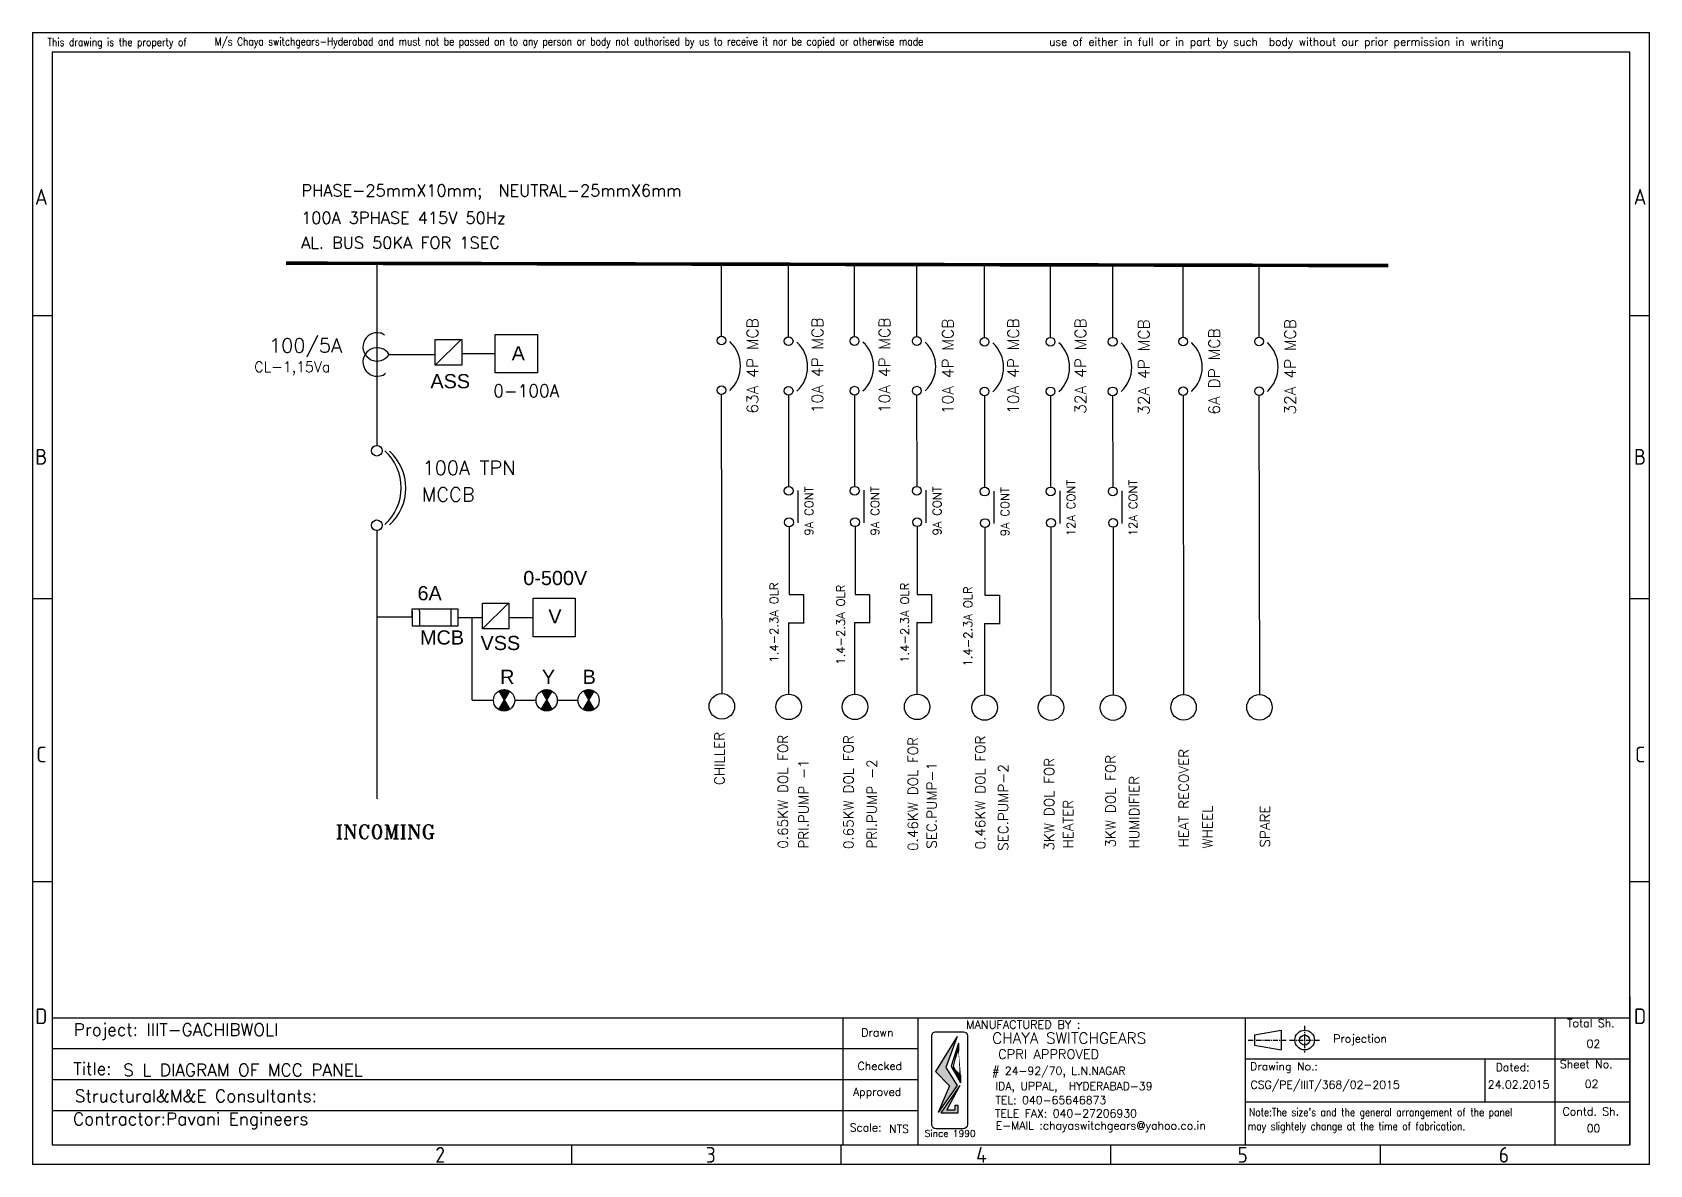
# Model space of a CAD drawing. Header units: inches. Extents: x 11 to 804, y 15 to 289.
# Drawn here: x 412.4 to 803.7, y 15 to 288.9 of the extents above; entities that cross this region are included whole.
import ezdxf
from ezdxf.enums import TextEntityAlignment as Align

# ---------------------------------------------------------------- set-up
doc = ezdxf.new("R2010")
doc.units = ezdxf.units.IN
doc.header["$MEASUREMENT"] = 0
doc.linetypes.add('CENTER', pattern=[2, 1.25, -0.25, 0.25, -0.25])
for name, color, linetype in [('FRAME050', 6, 'Continuous'), ('FRAME070', 5, 'Continuous'), ('TXT', 6, 'Continuous')]:
    doc.layers.add(name, color=color, linetype=linetype)
doc.styles.add('1', font='simplex.shx')
doc.styles.add('COMPLEX', font='complex.shx', dxfattribs={"height": 2})
doc.styles.add('ISOCP', font='isocp.shx')
doc.styles.add('Roman', font='romans')
doc.styles.add('ROMANS', font='ROMANS.shx', dxfattribs={"width": 0.75})
doc.styles.add('SIMPLEX', font='simplex.shx', dxfattribs={"height": 2})
doc.styles.get("Standard").update_dxf_attribs({"font": 'arial.ttf'})
doc.styles.add('STYLE2', font='Romant.shx')
doc.styles.add('STYLE3', font='Simplex.shx')

msp = doc.modelspace()

# ---------------------------------------------------------------- hatches: boundary and pattern name
at = {"linetype": 'Continuous', "ltscale": 4}
h = msp.add_hatch(dxfattribs=at)
h.set_pattern_fill('ANSI37', color=256, scale=1.716205740083413, angle=90, style=0)
h.set_pattern_definition([(135, (2189.095361951618, -2544.348664485059), (-0.1516925895905323, -0.1516925895905323), []), (225, (2189.095361951618, -2544.348664485059), (0.1516925895905323, -0.1516925895905323), [])])
h.paths.add_polyline_path([(525.3277785649216, 129.5519319686116), (526.5803603591075, 127.407225349247), (527.8538887531276, 129.5367172115582, 0.2621878999665696)])
h = msp.add_hatch(dxfattribs=at)
h.set_pattern_fill('ANSI37', color=256, scale=1.716205740083413, angle=90, style=0)
h.set_pattern_definition([(135, (2199.392596392117, -2544.348664485059), (-0.1516925895905323, -0.1516925895905323), []), (225, (2199.392596392117, -2544.348664485059), (0.1516925895905323, -0.1516925895905323), [])])
h.paths.add_polyline_path([(535.6250130054241, 129.5519319686116), (536.87759479961, 127.407225349247), (538.1511231936283, 129.5367172115582, 0.2621878999665696)])
h = msp.add_hatch(dxfattribs=at)
h.set_pattern_fill('ANSI37', color=256, scale=1.716205740083413, angle=90, style=0)
h.set_pattern_definition([(135, (2209.527306392217, -2544.348664485059), (-0.1516925895905323, -0.1516925895905323), []), (225, (2209.527306392217, -2544.348664485059), (0.1516925895905323, -0.1516925895905323), [])])
h.paths.add_polyline_path([(545.7597230055208, 129.5519319686116), (547.0123047997067, 127.407225349247), (548.2858331937268, 129.5367172115582, 0.2621878999665696)])
at = {"ltscale": 4}
h = msp.add_hatch(dxfattribs=at)
h.set_pattern_fill('ANSI31', color=256, scale=1.716205740083413, style=0)
h.set_pattern_definition([(45, (2189.095361951618, -2544.348664485059), (-0.1516925895905323, 0.1516925895905323), [])])
h.paths.add_polyline_path([(525.2118422040976, 125.1188992403047, 0.2847111708002214), (527.9237255338239, 125.1070768113948), (526.5803603591094, 127.4072253492479)])
h = msp.add_hatch(dxfattribs=at)
h.set_pattern_fill('ANSI31', color=256, scale=1.716205740083413, style=0)
h.set_pattern_definition([(45, (2199.392596392117, -2544.348664485059), (-0.1516925895905323, 0.1516925895905323), [])])
h.paths.add_polyline_path([(535.5090766445983, 125.1188992403047, 0.2847111708002214), (538.2209599743246, 125.1070768113948), (536.87759479961, 127.4072253492479)])
h = msp.add_hatch(dxfattribs=at)
h.set_pattern_fill('ANSI31', color=256, scale=1.716205740083413, style=0)
h.set_pattern_definition([(45, (2209.527306392217, -2544.348664485059), (-0.1516925895905323, 0.1516925895905323), [])])
h.paths.add_polyline_path([(545.6437866446968, 125.1188992403047, 0.2847111708002214), (548.3556699744213, 125.1070768113948), (547.0123047997067, 127.4072253492479)])
for points in [[(634.3176036342461, 34.01719782861028), (631.6211519834737, 27.54387387770248), (636.2206315602866, 34.08930757461485), (633.4383621829534, 38.47242856694447), (636.2206315602866, 45.97302701719809), (630.9563765281423, 37.47081442537547)], [(636.8198699999898, 34.09173574578153), (632.2627945200925, 27.53409181671805), (636.4184566819581, 27.53409181671805), (636.4184566819581, 28.19458212447853), (636.4184566819581, 29.25606755627223), (635.6628872583437, 29.25606755627223), (635.6628872583437, 28.10023033058815), (633.6795099383503, 28.10023033058815)]]:
    msp.add_hatch(color=1).paths.add_polyline_path(points)
h = msp.add_hatch()
h.set_pattern_fill('_USER', color=1, scale=0.01, style=0, pattern_type=0)
h.set_pattern_definition([(0, (-4284.452536103367, -1660.544449865256), (0, 0.01), [])])
edge = h.paths.add_edge_path()
edge.add_line((637.0395341415328, 36.71224581897468), (637.0395341415328, 34.74162535199275))
edge.add_line((636.8663992451015, 36.71253042325861), (636.8659442655239, 35.38230888204362))
edge.add_line((636.8663992451015, 36.71253042325861), (637.0399891211105, 36.71253042325861))
edge.add_line((634.7131325497007, 38.74770539372321), (637.0395341415328, 34.74162535199275))
edge.add_line((635.2329315546135, 38.74770539372321), (636.8659442655239, 35.38230888204362))
edge.add_line((636.5191588291468, 44.343973919365), (634.7131325497007, 38.74770539372321))
edge.add_line((636.347874183009, 43.33441452439956), (635.2329315546135, 38.74770539372321))
edge.add_line((636.347874183009, 42.37240315819236), (636.347874183009, 43.33441452439956))
edge.add_line((636.5191588291468, 44.343973919365), (636.5191588291468, 42.37335345238307))
edge.add_line((636.347874183009, 42.37240315819236), (636.521464059018, 42.37240315819236))

# ---------------------------------------------------------------- linework, layer by layer
at = {"color": 7}
for p, q in [((412.4277611302923, 288.8846705878519), (803.7496882201335, 288.8846705878519)), ((412.4277611302923, 288.8846705878519), (412.4277611302923, 14.95932162496183)), ((803.7496882201335, 14.95932162496183), (803.7496882201335, 288.8846705878519)), ((412.4277611302923, 220.4033455878512), (417.1999797533381, 220.4033455878512)), ((798.9774695970877, 220.4033455878512), (803.7496882201335, 220.4033455878512)), ((412.4277611302923, 151.9220205878505), (417.1999797533381, 151.9220205878505)), ((798.9774695970877, 151.9220205878505), (803.7496882201335, 151.9220205878505)), ((412.4277611302923, 83.44069558784986), (417.1999797533381, 83.44069558784986)), ((798.9774695970877, 83.44069558784986), (803.7496882201335, 83.44069558784986)), ((542.8683970363168, 19.73153870777332), (542.8683970363168, 14.95932008472755)), ((608.0887137029827, 19.73153870777332), (608.0887137029827, 14.95932008472755)), ((673.3090303696486, 19.73153870777332), (673.3090303696486, 14.95932008472755)), ((738.5293470363217, 19.73153870777332), (738.5293470363217, 14.95932008472755)), ((803.7496907928257, 14.95932008472755), (412.4277637029845, 14.95932008472755))]:
    msp.add_line(p, q, dxfattribs=at)
for p, q in [((798.9774695970877, 284.1124519648062), (730.4375564190082, 284.1124519648062)), ((798.9774695970877, 272.0070980794263), (798.9774695970877, 272.0070980794263)), ((498.7538736026809, 210.9672104478739), (509.9171169492192, 210.9672104478739)), ((597.6299659214028, 178.0795500240667), (597.6299659214028, 170.2304585091688)), ((613.5980828155548, 178.1128976157486), (613.5980828155548, 170.2638061008504)), ((628.6268987159333, 178.1128976157486), (628.6268987159333, 170.2638061008504)), ((645.044650579981, 177.9113947381852), (645.044650579981, 170.062303223287)), ((661.0127674741334, 177.944742329867), (661.0127674741334, 170.0956508149688)), ((676.0415833745119, 177.944742329867), (676.0415833745119, 170.0956508149688)), ((595.5096938293332, 169.2783088219237), (595.5096938293332, 152.8731084171436)), ((611.4778107234852, 169.3116564136053), (611.4778107234852, 152.9064560088254)), ((626.5066266238637, 169.3116564136053), (626.5066266238637, 152.9064560088254)), ((642.9243784879118, 169.1101535360422), (642.9243784879118, 152.7049531312621)), ((658.8924953820633, 169.1435011277238), (658.8924953820633, 128.6248175044064)), ((673.9213112824423, 169.1435011277238), (673.9213112824424, 128.6248175044064)), ((595.5096938293332, 152.8731084171436), (599.0260003530689, 152.8731084171436)), ((599.0260003530689, 152.8731084171436), (599.0260003530689, 146.0666783089007)), ((611.4778107234852, 152.9064560088254), (614.9941172472209, 152.9064560088254)), ((614.9941172472209, 152.9064560088254), (614.9941172472209, 146.1000259005828)), ((626.5066266238637, 152.9064560088254), (630.0229331475994, 152.9064560088254)), ((630.0229331475994, 152.9064560088254), (630.0229331475994, 146.1000259005828)), ((642.9243784879118, 152.7049531312621), (646.440685011647, 152.7049531312621)), ((646.440685011647, 152.7049531312621), (646.440685011647, 145.8985230230192)), ((595.416392697719, 146.0666783089007), (595.416392697719, 128.758319815397)), ((595.416392697719, 146.0666783089007), (599.1718673280507, 146.0666783089007)), ((611.3845095918714, 146.1000259005828), (611.3845095918714, 128.7916674070786)), ((611.3845095918714, 146.1000259005828), (615.1399842222027, 146.1000259005828)), ((626.4133254922499, 146.1000259005828), (626.4133254922499, 128.7916674070786)), ((626.4133254922499, 146.1000259005828), (630.1688001225807, 146.1000259005828)), ((642.8310773562971, 145.8985230230192), (642.8310773562971, 128.5901645295153)), ((642.8310773562971, 145.8985230230192), (646.5865519866288, 145.8985230230192)), ((798.97747216978, 55.55353439195187), (798.97747216978, 19.73153870777332)), ((417.1999823260303, 50.46046910155246), (798.97747216978, 50.46046910155246)), ((608.5604698084903, 50.46046910155246), (608.5604698084908, 19.73153870777332)), ((626.6458739044579, 50.46046910155246), (626.6458739044579, 19.73153870777332)), ((705.8820396155975, 50.46046910155246), (705.8820396155979, 19.73153870777332)), ((708.1645698333982, 46.32477714610445), (714.594230536381, 47.48122276409572)), ((714.594230536381, 47.48122276409572), (714.594230536381, 42.72694731539536)), ((780.7820892920977, 50.46046910155246), (780.7820892920981, 19.73153870777332)), ((708.1645698333982, 46.32477714610445), (708.1645698333982, 43.88339293337935)), ((708.1645698333982, 43.88339293337935), (714.594230536381, 42.72694731539536)), ((626.6458739044574, 43.0093107646087), (417.1999823260303, 43.0093107646087)), ((705.8820396155975, 40.55219749207595), (798.97747216978, 40.55219749207595)), ((763.8423657980643, 40.55219749207595), (763.8423657980643, 30.16407513911463)), ((626.6458724426461, 35.50778867472127), (417.1999808642186, 35.50778867472127)), ((417.1999823260303, 28.05663033777728), (626.6458739044579, 28.05663033777751)), ((705.8820396155975, 30.16407513911463), (798.97747216978, 30.16407513911463))]:
    msp.add_line(p, q)
at = {"ltscale": 6}
for p, q in [((495.7853319690139, 233.0416811520238), (495.7853319690139, 188.9502399304972)), ((579.1628626086758, 215.3950399389651), (579.1628626086758, 232.8139883066156)), ((595.4146633529558, 215.2380689758093), (595.4146633529558, 232.6903649351416)), ((611.3827802471078, 215.2714165674911), (611.3827802471078, 232.6903649351416)), ((626.4115961474863, 215.2714165674911), (626.4115961474863, 232.6903649351416)), ((642.8293480115344, 215.0699136899275), (642.8293480115344, 232.5222096492598)), ((658.797464905686, 215.1032612816093), (658.797464905686, 232.5222096492598)), ((673.8262808060649, 215.1032612816093), (673.8262808060649, 232.5222096492598)), ((690.8841231592965, 215.1579122944654), (690.8841231592965, 232.5768606621159)), ((709.2414224315921, 215.1579122944654), (709.2414224315921, 232.5768606621159)), ((524.4322582587911, 211.1634909848874), (524.4322582587911, 215.8222627241105)), ((524.4322582587911, 215.8222627241105), (534.6273999923205, 215.8222627241105)), ((534.6273999923205, 215.8222627241105), (534.6273999923205, 206.50475081932)), ((509.9171169492192, 211.1634909848874), (509.9171169492192, 214.6144283363631)), ((509.9171169492192, 214.6144283363631), (516.3106876887969, 214.6144283363631)), ((509.9171169492192, 208.4027537331692), (516.1941801277344, 214.5719933439516)), ((509.9171169492192, 208.4027537331692), (509.9171169492192, 212.1987753476953)), ((516.3106876887969, 214.6144283363631), (516.3106876887969, 208.4027537331692)), ((524.4322582587911, 206.50475081932), (524.4322582587911, 215.1320784111806)), ((516.3106876887969, 208.4027537331692), (509.9171169492192, 208.4027537331692)), ((516.3106876887969, 211.1634909848874), (524.4322582587911, 211.1634909848874)), ((534.6273999923205, 206.50475081932), (524.4322582587911, 206.50475081932)), ((579.1318046869546, 201.2528856729255), (579.2686318467031, 128.9165655180701)), ((595.3836054312346, 201.0959147097697), (595.4253629328314, 179.0200051468178)), ((611.3517223253866, 201.1292623014515), (611.3934798269834, 179.0533527384994)), ((626.3805382257651, 201.1292623014515), (626.4222957273619, 179.0533527384994)), ((642.7982900898132, 200.9277594238879), (642.8400475914095, 178.851849860936)), ((658.7664069839648, 200.9611070155697), (658.8081644855615, 178.8851974526178)), ((673.7952228843437, 200.9611070155697), (673.83698038594, 178.8851974526178)), ((690.8530652375753, 201.0157580284258), (690.9898923973233, 128.6794378735704)), ((709.2103645098709, 201.0157580284258), (709.347191669619, 128.6794378735704)), ((495.6538451123588, 170.9233461492852), (495.6538451123588, 171.0235722886421)), ((495.7853319690139, 168.3607201114526), (495.7853319690139, 103.4191858207053)), ((504.3663609005407, 147.4864024810747), (504.3663609005407, 149.389036862751)), ((504.3663609005407, 149.389036862751), (515.3705575706781, 149.389036862751)), ((504.3663609005407, 148.866771106934), (504.3663609005407, 145.2386680495194)), ((506.0825666406263, 148.866771106934), (506.0825666406263, 149.389036862751)), ((506.0825666406263, 148.866771106934), (506.0825666406263, 145.2386680495194)), ((506.0825666406263, 148.866771106934), (506.0825666406263, 145.2386680495194)), ((513.6543518305944, 149.389036862751), (513.6543518305944, 145.2386680495194)), ((515.3705575706781, 149.389036862751), (515.3705575706781, 145.2386680495194)), ((521.3168776826524, 147.3138524561352), (521.3168776826524, 150.7647898076109)), ((521.3168776826524, 150.7647898076109), (527.7104484222318, 150.7647898076109)), ((521.3168776826524, 144.5531152044171), (527.5939408611657, 150.7223548151999)), ((527.7104484222318, 150.7647898076109), (527.7104484222318, 144.5531152044171)), ((533.5960396665641, 147.3138524561352), (533.5960396665641, 151.9726241953588)), ((533.5960396665641, 151.9726241953588), (543.7911814000936, 151.9726241953588)), ((533.5960396665641, 142.6551122905678), (533.5960396665641, 151.2824398824289)), ((543.7911814000936, 151.9726241953588), (543.7911814000936, 142.6551122905678)), ((495.7853322001238, 147.4864024810747), (504.3663609005407, 147.4864024810747)), ((515.3705575706781, 145.2386680495194), (504.3114159219413, 145.2386680495194)), ((515.3705575706781, 147.3138524561352), (521.3168776826524, 147.3138524561352)), ((518.8622224994169, 127.3012204348163), (518.8622224994169, 147.3138524561348)), ((521.3168776826524, 144.5531152044171), (521.3168776826524, 148.3491368189436)), ((527.7104484222318, 147.3138524561352), (533.5960396665641, 147.3138524561352)), ((527.7104484222318, 144.5531152044171), (521.3168776826524, 144.5531152044171)), ((543.7911814000936, 142.6551122905678), (533.5960396665641, 142.6551122905678)), ((527.8538887531276, 129.5367172115577), (525.1864155490357, 125.0763828305437)), ((525.3277785649216, 129.5519319686111), (527.9416518652206, 125.0763828305437)), ((538.1511231936302, 129.5367172115577), (535.4836499895364, 125.0763828305437)), ((535.6250130054241, 129.5519319686111), (538.2388863057195, 125.0763828305437)), ((548.2858331937268, 129.5367172115577), (545.6183599896331, 125.0763828305437)), ((545.7597230055208, 129.5519319686111), (548.3735963058161, 125.0763828305437)), ((518.8622224994169, 127.3012204348163), (524.0030148366668, 127.3012204348163)), ((529.1516320569162, 127.3012204348163), (534.3002492771693, 127.3012204348163)), ((539.4488664974187, 127.3012204348163), (544.5974837176682, 127.3012204348163))]:
    msp.add_line(p, q, dxfattribs=at)
at = {"linetype": 'CENTER'}
for p, q in [((720.2725480926333, 48.50917466973783), (720.2725480926333, 42.1119684061357)), ((706.5722361069006, 45.1040850397419), (715.9786996630814, 45.1040850397419)), ((716.6470807965984, 45.1040850397419), (723.9604832774226, 45.1040850397419))]:
    msp.add_line(p, q, dxfattribs=at)
at = {"color": 1}
for p, q in [((636.2206315602866, 45.97302701719809), (630.9563765281423, 37.47081442537547)), ((636.2206315602866, 45.97302701719809), (633.4383621829534, 38.47242856694447)), ((636.5191588291468, 44.343973919365), (634.7131325497007, 38.74770539372321)), ((636.347874183009, 43.33441452439956), (635.2329315546135, 38.74770539372321)), ((636.347874183009, 42.37240315819236), (636.347874183009, 43.33441452439956)), ((636.5191588291468, 44.343973919365), (636.5191588291468, 42.37335345238307)), ((636.347874183009, 42.37240315819236), (636.521464059018, 42.37240315819236)), ((630.9563765281423, 37.47081442537547), (634.3176036342461, 34.01719782861028)), ((633.4383621829534, 38.47242856694447), (636.2206315602866, 34.08930757461485)), ((634.7131325497007, 38.74770539372321), (637.0395341415328, 34.74162535199275)), ((635.2329315546135, 38.74770539372321), (636.8659442655239, 35.38230888204362)), ((636.8663992451015, 36.71253042325861), (636.8659442655239, 35.38230888204362)), ((636.8663992451015, 36.71253042325861), (637.0399891211105, 36.71253042325861)), ((637.0395341415328, 36.71224581897468), (637.0395341415328, 34.74162535199275)), ((636.2206315602866, 34.08930757461485), (631.6211519834737, 27.54387387770248)), ((634.3176036342461, 34.01719782861028), (631.6211519834737, 27.54387387770248)), ((636.8198699999898, 34.09173574578153), (632.2627945200925, 27.53409181671805)), ((633.6795099383503, 28.10023033058815), (636.8198699999898, 34.09173574578153)), ((632.2627945200925, 27.53409181671805), (636.4184566819581, 27.53409181671805)), ((635.6628872583437, 28.10023033058815), (633.6795099383503, 28.10023033058815)), ((636.4184566819581, 29.25606755627223), (635.6628872583437, 29.25606755627223)), ((635.6628872583437, 29.25606755627223), (635.6628872583437, 28.10023033058815)), ((636.4184566819581, 28.19458212447853), (636.4184566819581, 29.25606755627223)), ((636.4184566819581, 27.53409181671805), (636.4184566819581, 28.19458212447853))]:
    msp.add_line(p, q, dxfattribs=at)
at = {"ltscale": 4, "const_width": 0.8581028700417067}
msp.add_lwpolyline([(473.8075283470403, 233.0416811520238), (740.4870690966609, 232.4653361205076)], dxfattribs=at)
msp.add_lwpolyline([(631.0350934639696, 23.62124141107188, -0.4142135623730951), (630.0350934639696, 24.62124141107188), (630.0350934639696, 46.10107784224328, -0.4142135623731037), (631.0350934639696, 47.10107784224328), (637.6907032696304, 47.10107784224351, -0.414213562373095), (638.6907032696304, 46.10107784224351), (638.6907032696304, 24.62124141107211, -0.414213562373095), (637.6907032696304, 23.62124141107211), (631.0350934639696, 23.62124141107188)], format="xyb")
at = {"ltscale": 6}
for centre, radius in [((579.1628626086758, 214.3343442592753), 1.060695679689721), ((595.4146633529558, 214.1773732961196), 1.060695679689721), ((611.3827802471078, 214.2107208878012), 1.060695679689721), ((626.4115961474863, 214.2107208878012), 1.060695679689721), ((642.8293480115344, 214.0092180102379), 1.060695679689721), ((658.797464905686, 214.0425656019197), 1.060695679689721), ((673.8262808060649, 214.0425656019197), 1.060695679689721), ((690.8841231592965, 214.0972166147756), 1.060695679689721), ((709.2414224315921, 214.0972166147756), 1.060695679689721), ((579.1628626086758, 202.3131265561265), 1.060695679689721), ((595.4146633529558, 202.1561555929707), 1.060695679689721), ((611.3827802471078, 202.1895031846525), 1.060695679689721), ((626.4115961474863, 202.1895031846525), 1.060695679689721), ((642.8293480115344, 201.9880003070889), 1.060695679689721), ((658.797464905686, 202.0213478987707), 1.060695679689721), ((673.8262808060649, 202.0213478987707), 1.060695679689721), ((690.8841231592965, 202.0759989116268), 1.060695679689721), ((709.2414224315921, 202.0759989116268), 1.060695679689721), ((495.7853319690139, 187.6630856254344), 1.28715430506256), ((595.4273692792594, 177.9593113646699), 1.060695679689721), ((611.3954861734114, 177.9926589563515), 1.060695679689721), ((626.4243020737899, 177.9926589563515), 1.060695679689721), ((642.8420539378376, 177.7911560787884), 1.060695679689721), ((658.8101708319896, 177.8245036704698), 1.060695679689721), ((673.8389867323681, 177.8245036704698), 1.060695679689721), ((495.7853319690139, 169.6429253545587), 1.28715430506256), ((595.5096938293332, 170.3390045016135), 1.060695679689721), ((611.4778107234852, 170.3723520932951), 1.060695679689721), ((626.5066266238637, 170.3723520932951), 1.060695679689721), ((642.9243784879118, 170.1708492157318), 1.060695679689721), ((658.8924953820633, 170.2041968074136), 1.060695679689721), ((673.9213112824423, 170.2041968074136), 1.060695679689721), ((526.5773234467915, 127.3012204348163), 2.57430861012512), ((536.874557887294, 127.3012204348163), 2.57430861012512), ((547.0092678873907, 127.3012204348163), 2.57430861012512), ((579.2544485353492, 125.8278309785249), 3.088767103894349), ((595.4406316561813, 125.7056940710286), 3.088767103894349), ((611.4743661737816, 125.7042076070509), 3.088767103894349), ((626.5031820741597, 125.7042076070509), 3.088767103894349), ((642.8553163147594, 125.5375387851468), 3.088767103894349), ((658.8890508323598, 125.5360523211693), 3.088767103894349), ((673.9178667327383, 125.5360523211693), 3.088767103894349), ((690.9757090859698, 125.5907033340252), 3.088767103894349), ((709.3330083582655, 125.5907033340252), 3.088767103894349)]:
    msp.add_circle(centre, radius, dxfattribs=at)
for radius in [2.377137724352963, 1.22069210636263]:
    msp.add_circle((720.2725480926333, 45.1040850397419), radius)
for centre, radius, start, end in [((495.8480664154622, 212.7941568509916), 3.432411480166827, 77.38833394702752, 327.8415002725638), ((496.3268783225567, 214.2228328465783), 1.939889298673103, 46.87373229238371, 81.98069983133354), ((495.8480664154622, 209.140264044747), 3.432411480166827, 32.15849972743616, 282.6116660529725), ((496.4668386492749, 207.6700980232615), 1.883966186907305, 273.9770843041168, 319.9228783607767), ((489.6804495802344, 178.7172373866936), 11.9828478859721, 311.9639465248024, 48.03605347519761), ((490.8037279030168, 178.6255220585329), 11.9828478859721, 311.9639465248024, 48.03605347519761)]:
    msp.add_arc(centre, radius, start, end, dxfattribs=at)
at = {"ltscale": 4}
for centre, start, end in [((575.7485829021216, 208.1623551510789), 312.6740386874656, 47.32596131253437), ((592.0003836464016, 208.0053841879235), 312.6740386874653, 47.32596131253473), ((607.968500540554, 208.0387317796049), 312.6740386874653, 47.32596131253473), ((622.9973164409321, 208.0387317796049), 312.6740386874653, 47.32596131253473), ((639.4150683049802, 207.8372289020417), 312.6740386874653, 47.32596131253473), ((655.3831851991322, 207.8705764937231), 312.6740386874653, 47.32596131253473), ((670.4120010995107, 207.8705764937231), 312.6740386874653, 47.32596131253473), ((687.4698434527422, 207.9252275065792), 312.6740386874653, 47.32596131253473), ((705.8271427250379, 207.9252275065792), 312.6740386874653, 47.32596131253474)]:
    msp.add_arc(centre, 8.019035824379648, start, end, dxfattribs=at)
at = {"layer": 'FRAME070', "color": 7}
for p, q in [((798.9774695970877, 284.1124519648062), (417.1999797533381, 284.1124519648062)), ((417.1999797533381, 284.1124519648062), (417.1999797533381, 19.7315402480076)), ((798.9774695970877, 19.7315402480076), (798.9774695970877, 284.1124519648062)), ((417.1999823260303, 19.73153870777332), (798.97747216978, 19.73153870777332))]:
    msp.add_line(p, q, dxfattribs=at)

# ---------------------------------------------------------------- texts
at = {"style": '1'}
for s, p in [('PHASE-25mmX10mm;  NEUTRAL-25mmX6mm', (477.5550975281949, 249.2008395118075)), ('100A 3PHASE 415V 50Hz  ', (477.4593272717211, 242.5994688477006)), ('AL. BUS 50KA FOR 1SEC ', (477.4593272717211, 236.5609536987397))]:
    msp.add_text(s, height=2.864025316221951, dxfattribs=at).set_placement(p)
at = {"ltscale": 6, "style": 'STYLE3'}
for s, height, p in [('63A 4P MCB', 2.740029313167322, (588.0513896314865, 196.6242752600741)), ('10A 4P MCB', 2.740029313167322, (603.7336466650513, 196.7499607136617)), ('10A 4P MCB', 2.740029313167322, (619.9931974684077, 196.7499607136617)), ('10A 4P MCB', 2.740029313167322, (635.300123170297, 196.5006518886)), ('10A 4P MCB', 2.740029313167322, (651.1483313236295, 196.5818054277802)), ('32A 4P MCB', 2.740029313167322, (667.4078821269864, 196.5818054277802)), ('32A 4P MCB', 2.740029313167322, (718.1299494544028, 196.3871476155743)), ('32A 4P MCB', 2.740029313167322, (682.7148078288751, 196.3324966027185)), ('6A DP MCB', 2.740029313167322, (699.7726501821071, 196.3871476155743)), ('12A CONT', 2.055021984875491, (664.7541490033923, 167.0019722855527)), ('12A CONT', 2.055021984875491, (679.7829649037708, 167.006564606615)), ('9A CONT', 2.055021984875491, (601.3713474506621, 167.141372300815)), ('9A CONT', 2.055021984875491, (617.3394643448141, 167.1701275714343)), ('9A CONT', 2.055021984875491, (632.3682802451926, 167.1747198924968)), ('9A CONT', 2.055021984875491, (648.7860321092403, 166.9732170149332)), ('1.4-2.3A OLR', 2.055021984875491, (592.9003047984315, 136.4062560567054)), ('1.4-2.3A OLR', 2.055021984875491, (609.0345317385618, 135.900480096512)), ('1.4-2.3A OLR', 2.055021984875491, (624.5329981358268, 136.3701305933987)), ('1.4-2.3A OLR', 2.055021984875491, (639.8131711668902, 135.4798756742111)), ('CHILLER', 2.397525649021407, (579.8820025029727, 106.7861719511253)), ('0.65KW DOL FOR ', 2.397525649021407, (595.2352266882226, 91.41029467212252)), ('0.65KW DOL FOR ', 2.397525649021407, (611.1061797600632, 91.30598631396174)), ('0.46KW DOL FOR ', 2.397525649021407, (626.697189155424, 90.85947230048009)), ('0.46KW DOL FOR ', 2.397525649021407, (642.9952748397227, 91.2213504619915)), ('3KW DOL FOR ', 2.397525649021407, (674.5048957747822, 91.66889568911688)), ('HEAT RECOVER', 2.397525649021407, (692.206577479712, 91.66889568911688)), ('PRI.PUMP -1', 2.397525649021407, (600.2352266882226, 91.41029467212252)), ('PRI.PUMP -2', 2.397525649021407, (616.7352266882226, 91.41029467212252)), ('SEC.PUMP-1', 2.397525649021407, (631.2352266882226, 91.41029467212252)), ('SEC.PUMP-2', 2.397525649021407, (648.524959041707, 90.8792720212175)), ('3KW DOL FOR ', 2.397525649021407, (659.6555534918116, 90.94512307555237)), ('HUMIDIFIER', 2.397525649021407, (680.2352266882226, 91.41029467212252)), ('HEATER', 2.397525649021407, (664.2352266882226, 91.41029467212252)), ('WHEEL', 2.397525649021407, (697.9369083931524, 91.41029467212252)), ('SPARE', 2.397525649021407, (711.8751137332524, 91.66889568911688))]:
    msp.add_text(s, height=height, rotation=90, dxfattribs=at).set_placement(p)
for s, height, p in [('100/5A', 3.432411480166827, (469.6903799276415, 211.4246253849217)), ('0-100A', 3, (523.9534207939787, 200.6579349726303)), ('100A TPN', 3.432411480166827, (506.8322375004964, 181.8154931530491)), ('MCCB', 3.432411480166827, (506.6553791605538, 175.3520127543518))]:
    msp.add_text(s, height=height, dxfattribs=at).set_placement(p)
at = {"ltscale": 6}
for s, p in [('A', (528.4090419426657, 209.5239500114137)), ('ASS', (508.7446649097442, 202.777934302846)), ('0-500V', (531.2172794187927, 155.1632184025159)), ('6A', (505.6231782455679, 151.4909996609697)), ('V', (537.2732802726232, 145.8842351044934)), ('MCB', (506.2287369599644, 140.784294293728)), ('VSS', (520.8716475152505, 139.4446786338005)), ('R     Y     B', (525.5954538098454, 131.2586243468734))]:
    msp.add_text(s, height=3.432411480166827, dxfattribs=at).set_placement(p)
at = {"color": 7}
for s, height, style, p in [('  CL-1,15Va', 2.513714119014018, 'SIMPLEX', (462.6822538011393, 206.7042033281616)), ('Project: IIIT-GACHIBWOLI', 3, 'SIMPLEX', (422.4402384386622, 46.12204056638393)), ('Drawn', 1.932400473003, 'SIMPLEX', (612.9998600810782, 45.94413533075476)), (' MANUFACTURED BY :', 2, 'COMPLEX', (636.9631834339293, 47.84292696059902)), ('Total Sh.', 1.932400473003, 'SIMPLEX', (783.7654918212957, 48.23260744879531)), ('Projection', 1.932400473003, 'SIMPLEX', (727.1817953366167, 44.47684359729556)), ('02', 1.932400473003, 'SIMPLEX', (788.4899850202855, 43.25286889159133)), ('Title:', 3, 'SIMPLEX', (422.3258454608876, 36.67183082600036)), ('S L DIAGRAM OF MCC PANEL', 3, 'SIMPLEX', (434.4075545578553, 36.34808720010278)), ('Checked', 1.932400473003, 'SIMPLEX', (612.106519844911, 37.86466442614028)), ('Drawing No.:', 1.932400473003, 'SIMPLEX', (707.077016700473, 37.77739660294219)), ('Dated:', 1.932400473003, 'SIMPLEX', (766.4930785335264, 37.55148346469332)), ('Sheet No.', 1.932400473003, 'SIMPLEX', (782.0290637682547, 38.31632434652465)), ('CSG/PE/IIIT/368/02-2015', 1.932400473003, 'SIMPLEX', (707.1744258425852, 33.31972644846974)), ('24.02.2015', 1.932400473003, 'SIMPLEX', (764.5965349599928, 33.38145077182344)), ('02', 1.932400473003, 'SIMPLEX', (788.0490273445444, 33.53470536551185)), ('Structural&M&E Consultants:', 3, 'SIMPLEX', (422.6871935046775, 30.0978734895491)), ('Approved', 1.932400473003, 'SIMPLEX', (610.9933597461545, 31.61567036388396)), ('Contractor:Pavani Engineers', 3, 'SIMPLEX', (422.2648433982531, 24.52326894825364)), ('Contd. Sh.', 1.932400473003, 'SIMPLEX', (782.6806315315789, 26.86862194024002)), ('Scale:', 1.932400473003, 'SIMPLEX', (610.192830735009, 22.97756846103084)), ('NTS', 1.932400473003, 'SIMPLEX', (619.7408275382759, 22.64851485275244)), ('00', 1.932400473003, 'SIMPLEX', (788.5061894606201, 22.78469521085572)), ('Since 1990', 1.6, 'SIMPLEX', (628.3679984444861, 21.70619281733389))]:
    msp.add_text(s, height=height, dxfattribs=dict(at, style=style)).set_placement(p)
at = {"ltscale": 6, "style": 'STYLE2'}
msp.add_text('INCOMING', height=3.432411480166827, dxfattribs=at).set_placement((497.8965835043336, 95.47637672590167), align=Align.MIDDLE_CENTER)
at = {"color": 1, "style": 'COMPLEX'}
msp.add_text('CHAYA SWITCHGEARS', height=2.691831994948801, dxfattribs=at).set_placement((644.6729646593003, 44.23119512676294))
at = {"color": 6}
for s, height, style, p in [('CPRI APPROVED', 2.3, 'COMPLEX', (646.1036006050258, 40.52904322811673)), ('# 24-92/70, L.N.NAGAR', 1.932400473003, 'SIMPLEX', (644.6729646593003, 36.68496254360707)), ('TEL: 040-65646873', 1.932400473003, 'SIMPLEX', (645.4485706147757, 29.60934308151877)), ('IDA, UPPAL,  HYDERABAD-39', 1.932400473003, 'SIMPLEX', (645.4485706147757, 32.98741796790728)), ('TELE FAX: 040-27206930', 1.932400473003, 'SIMPLEX', (645.3360968901875, 26.37899597643468)), ('E-MAIL :chayaswitchgears@yahoo.co.in ', 1.932400473003, 'SIMPLEX', (645.5116976832014, 23.45553078841181))]:
    msp.add_text(s, height=height, dxfattribs=dict(at, style=style)).set_placement(p)
at = {"color": 1, "insert": (658.4148832896622, 287.5480189479015), "char_height": 1.9, "width": 252.133334430221, "attachment_point": 1, "style": 'Roman'}
msp.add_mtext('use of either in full or in part by such  body without our prior permission in writing', dxfattribs=at)
at = {"layer": 'FRAME050', "color": 7, "style": 'ISOCP'}
for s, p in [('A', (414.6032502151966, 249.0908251921998)), ('A', (801.4302866855537, 249.0908251921998)), ('B', (414.6032502151966, 186.20196202339)), ('B', (801.4302866855537, 186.20196202339)), ('C', (414.6032502151966, 114.1987703949549)), ('C', (801.4302866855537, 114.1987703949549)), ('D', (414.6032502151966, 50.85419020267591)), ('D', (801.4302892582459, 50.85418866244163)), ('2', (511.1008263880544, 17.3454293962468)), ('3', (576.585971983503, 17.3454293962468)), ('4', (642.0711164210556, 17.3454293962468)), ('5', (705.2789599197754, 17.3454293962468)), ('6', (768.4868022606065, 17.3454293962468))]:
    msp.add_text(s, height=3.8177748984375, dxfattribs=at).set_placement(p, align=Align.MIDDLE)
at = {"layer": 'TXT', "color": 1, "style": 'ROMANS', "width": 0.84}
for s, p in [('This drawing is the property of ', (416.0737134888341, 285.5774626542321)), ('M/s Chaya switchgears-Hyderabad and must not be passed on to any person or body not authorised by us to receive it nor be copied or otherwise made ', (456.5744436651003, 285.7271047521577)), ("Note:The size's and the general arrangement of the panel", (706.8111010133434, 26.70815945299182)), ('may slightely change at the time of fabrication.', (706.5343176999172, 23.31698037591764))]:
    msp.add_text(s, height=1.9, dxfattribs=at).set_placement(p)

doc.saveas('drawing.dxf')
